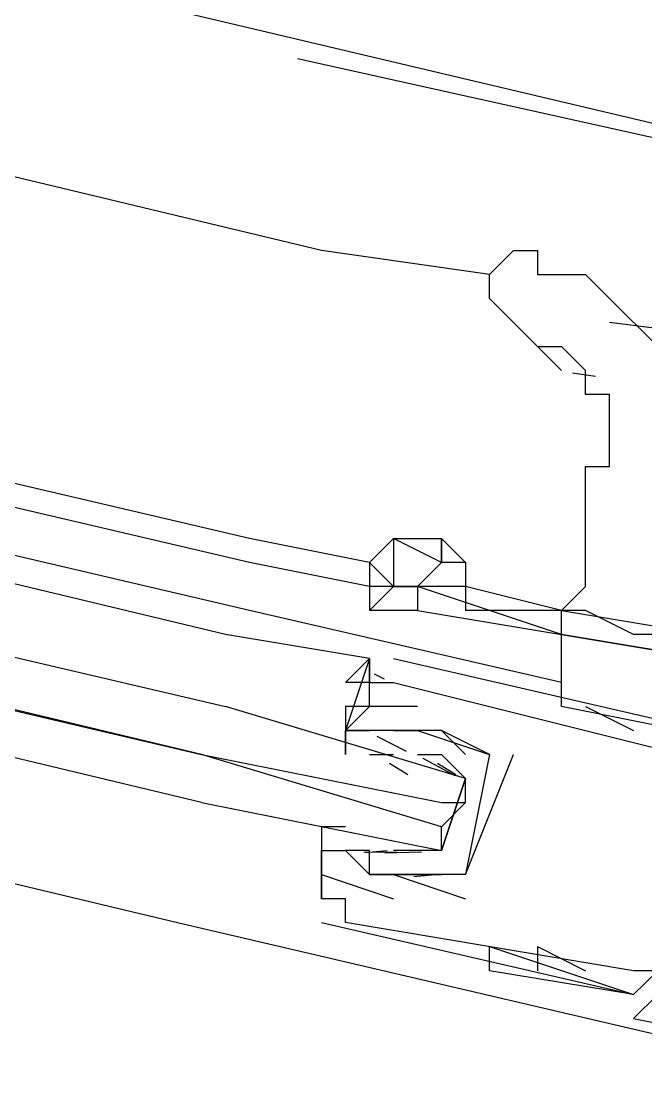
# Model space of a CAD drawing. Header units: feet. Extents: x -84 to 198, y -22 to 181.
# Drawn here: x 79.313 to 79.66, y 17.178 to 17.772 of the extents above; entities that cross this region are included whole.
import ezdxf

# ---------------------------------------------------------------- set-up
doc = ezdxf.new("R2010")
doc.units = ezdxf.units.FT
doc.layers.add('A-LINEA', color=7, linetype='CONTINUOUS')

msp = doc.modelspace()

# ---------------------------------------------------------------- linework, layer by layer
at = {"layer": 'A-LINEA'}
for p, q in [((73.2, 19.2444), (79.9067, 17.6578)), ((79.48, 17.6444), (76.64, 18.3244)), ((79.44, 17.4844), (76.6, 18.1511)), ((79.44, 17.4711), (76.6, 18.1378)), ((79.44, 17.4444), (76.6, 18.1111)), ((79.4267, 17.4311), (76.6, 18.1111)), ((76.56, 17.9511), (79.4, 17.2711)), ((79.4667, 17.7511), (79.9467, 17.6444)), ((79.5733, 17.6311), (79.48, 17.6444)), ((79.7467, 17.5911), (79.64, 17.6044)), ((79.6533, 17.6044), (79.6533, 17.6044)), ((79.6133, 17.5778), (79.6, 17.5911)), ((79.6322, 17.5745), (79.6194, 17.5763)), ((79.5067, 17.4711), (79.44, 17.4844)), ((79.5467, 17.4844), (79.5467, 17.4844)), ((79.5067, 17.4578), (79.44, 17.4711)), ((79.6133, 17.4444), (79.56, 17.4578)), ((79.6133, 17.4044), (79.44, 17.4444)), ((79.6133, 17.4444), (79.6133, 17.4444)), ((79.6267, 17.4444), (79.6267, 17.4444)), ((79.6133, 17.4311), (79.6133, 17.4311)), ((79.5067, 17.4178), (79.5067, 17.4178)), ((79.52, 17.4178), (79.6933, 17.3778)), ((79.52, 17.4178), (79.52, 17.4178)), ((79.5093, 17.4093), (79.5149, 17.4066)), ((79.5093, 17.4093), (79.5149, 17.4066)), ((79.5093, 17.4093), (79.5149, 17.4066)), ((79.5067, 17.4044), (79.5067, 17.4044)), ((79.5067, 17.4044), (79.5067, 17.4044)), ((79.5067, 17.4044), (79.5067, 17.4044)), ((79.5067, 17.4044), (79.5067, 17.4044)), ((79.52, 17.4044), (79.52, 17.4044)), ((79.52, 17.4044), (79.52, 17.4044)), ((79.5067, 17.3911), (79.5067, 17.3911)), ((79.5333, 17.3911), (79.5333, 17.3911)), ((79.68, 17.3778), (79.6133, 17.3911)), ((79.6267, 17.3911), (79.6533, 17.3778)), ((79.4933, 17.3778), (79.4933, 17.3778)), ((79.5067, 17.3778), (79.5067, 17.3778)), ((79.52, 17.3778), (79.52, 17.3778)), ((79.5333, 17.3778), (79.5333, 17.3778)), ((79.5333, 17.3778), (79.5333, 17.3778)), ((79.5467, 17.3778), (79.5467, 17.3778)), ((79.5108, 17.3747), (79.527, 17.3663)), ((79.5067, 17.3644), (79.5067, 17.3644)), ((79.5067, 17.3644), (79.52, 17.3644)), ((79.5178, 17.3596), (79.5279, 17.3534)), ((79.52, 17.3644), (79.52, 17.3644)), ((79.5362, 17.3625), (79.5541, 17.3528)), ((79.5444, 17.3596), (79.5546, 17.3534)), ((79.5467, 17.3644), (79.5467, 17.3644)), ((79.5733, 17.3644), (79.5733, 17.3644)), ((79.5733, 17.3644), (79.5733, 17.3644)), ((79.5867, 17.3644), (79.5867, 17.3644)), ((79.5467, 17.3111), (79.56, 17.3511)), ((79.56, 17.3378), (79.5467, 17.3244)), ((79.48, 17.3111), (79.48, 17.2844)), ((79.48, 17.3111), (79.48, 17.3111)), ((79.4933, 17.3111), (79.4933, 17.3111)), ((79.5067, 17.3111), (79.4933, 17.3111)), ((79.5218, 17.3103), (79.5035, 17.3101)), ((79.5165, 17.311), (79.5046, 17.3099)), ((79.5067, 17.3111), (79.5067, 17.3111)), ((79.5067, 17.3111), (79.5067, 17.3111)), ((79.5356, 17.3102), (79.5152, 17.3097)), ((79.5333, 17.3111), (79.5333, 17.3111)), ((79.48, 17.2978), (79.48, 17.2978)), ((79.5067, 17.2978), (79.5067, 17.2978)), ((79.52, 17.2978), (79.52, 17.2978)), ((79.52, 17.2978), (79.52, 17.2978)), ((79.5431, 17.2976), (79.5313, 17.2966)), ((79.56, 17.2978), (79.56, 17.2978)), ((79.56, 17.2978), (79.56, 17.2978)), ((79.48, 17.2844), (79.48, 17.2844)), ((79.48, 17.2844), (79.48, 17.2844)), ((79.4933, 17.2844), (79.4933, 17.2844)), ((79.52, 17.2844), (79.52, 17.2844)), ((79.56, 17.2844), (79.56, 17.2844)), ((79.4, 17.2711), (79.8, 17.1778)), ((79.48, 17.2711), (79.48, 17.2711)), ((79.4933, 17.2711), (79.4933, 17.2711)), ((79.5733, 17.2578), (79.6533, 17.2311)), ((79.5733, 17.2578), (79.6533, 17.2311)), ((79.6, 17.2578), (79.6267, 17.2444)), ((79.6, 17.2578), (79.6, 17.2444)), ((79.5733, 17.2444), (79.5733, 17.2444)), ((79.6267, 17.2444), (79.6267, 17.2444)), ((79.6533, 17.2444), (79.6533, 17.2444)), ((79.64, 17.2311), (79.64, 17.2311)), ((79.6533, 17.2311), (79.6533, 17.2311)), ((79.6533, 17.2178), (79.6533, 17.2178)), ((79.6533, 17.2178), (79.6533, 17.2178)), ((79.6533, 17.2178), (79.6533, 17.2178))]:
    msp.add_line(p, q, dxfattribs=at)
for points in [[(79.4133, 17.3378), (76.52, 18.0311), (76.52, 18.0444), (79.4133, 17.3644), (76.52, 18.0578), (76.52, 18.0711), (79.4267, 17.3911)], [(79.6, 17.5911), (79.5733, 17.6178), (79.5733, 17.6311), (79.5867, 17.6444), (79.6, 17.6444)], [(79.6, 17.6444), (79.6, 17.6311), (79.6133, 17.6311), (79.6267, 17.6311), (79.64, 17.6178), (79.6667, 17.5911), (79.68, 17.5644), (79.6933, 17.5378)], [(79.6, 17.5911), (79.6133, 17.5911), (79.6267, 17.5778)], [(79.6133, 17.4444), (79.6267, 17.4578), (79.6267, 17.4844), (79.6267, 17.4978), (79.6267, 17.5111), (79.6267, 17.5244), (79.64, 17.5244), (79.64, 17.5378), (79.64, 17.5511), (79.64, 17.5644), (79.6267, 17.5644), (79.6267, 17.5778)], [(79.52, 17.4844), (79.52, 17.4844), (79.5067, 17.4711), (79.5067, 17.4578), (79.5067, 17.4578)], [(79.5333, 17.4578), (79.5467, 17.4711), (79.52, 17.4844), (79.52, 17.4578)], [(79.52, 17.4844), (79.52, 17.4844), (79.5467, 17.4844), (79.5467, 17.4711), (79.5467, 17.4711)], [(79.52, 17.4844), (79.52, 17.4844), (79.52, 17.4844)], [(79.5467, 17.4711), (79.5467, 17.4844), (79.56, 17.4711), (79.5467, 17.4711), (79.5333, 17.4578)], [(79.5067, 17.4711), (79.52, 17.4578), (79.5067, 17.4578), (79.5067, 17.4444)], [(79.56, 17.4711), (79.56, 17.4711), (79.56, 17.4578), (79.56, 17.4444)], [(79.5333, 17.4444), (79.5067, 17.4444), (79.52, 17.4578), (79.52, 17.4578), (79.5333, 17.4578), (79.52, 17.4578)], [(79.6133, 17.4311), (79.5333, 17.4578), (79.5333, 17.4444), (79.6133, 17.4311)], [(79.56, 17.4578), (79.5333, 17.4578), (79.5333, 17.4578), (79.5333, 17.4578)], [(79.6933, 17.4311), (79.68, 17.4311), (79.6533, 17.4311), (79.6267, 17.4444), (79.6133, 17.4444), (79.6133, 17.4444), (79.56, 17.4444)], [(79.6133, 17.4444), (79.6133, 17.4444), (79.6933, 17.4311), (79.6933, 17.4178), (79.6133, 17.4311), (79.6133, 17.4444), (79.6133, 17.4444)], [(79.5067, 17.4044), (79.4933, 17.4044), (79.5067, 17.4178), (79.4267, 17.4311)], [(79.6133, 17.3911), (79.6133, 17.4311), (79.6933, 17.4178), (79.68, 17.3778)], [(79.5067, 17.4178), (79.4933, 17.3778), (79.5067, 17.3778), (79.5067, 17.3778)], [(79.5067, 17.4044), (79.4933, 17.4044), (79.5067, 17.4178)], [(79.5067, 17.4044), (79.4933, 17.4044), (79.5067, 17.4178)], [(79.5067, 17.4178), (79.5067, 17.4044), (79.5067, 17.4178)], [(79.5067, 17.4178), (79.5067, 17.4044), (79.5067, 17.4178)], [(79.5067, 17.4178), (79.5067, 17.4044), (79.5067, 17.4178)], [(79.52, 17.4044), (79.68, 17.3644), (79.72, 17.3511), (79.72, 17.3378), (79.72, 17.3244), (79.7067, 17.3244), (79.6933, 17.2711), (79.6933, 17.2444), (79.6533, 17.2444), (79.4933, 17.2711), (79.4933, 17.2844), (79.48, 17.2844), (79.48, 17.2978), (79.52, 17.2844)], [(79.5333, 17.3911), (79.5067, 17.3911), (79.5067, 17.4044), (79.52, 17.4044)], [(79.4133, 17.3378), (79.5467, 17.3111), (79.5467, 17.3244), (79.4133, 17.3644), (79.5467, 17.3378), (79.56, 17.3378), (79.56, 17.3511), (79.4267, 17.3911)], [(79.56, 17.3644), (79.5467, 17.3778), (79.5333, 17.3778), (79.5067, 17.3778), (79.4933, 17.3778), (79.5067, 17.3911), (79.4933, 17.3911), (79.4933, 17.3644), (79.4933, 17.3778)], [(79.48, 17.2711), (79.6533, 17.2311), (79.6667, 17.2444), (79.72, 17.2311), (79.6933, 17.2311), (79.7333, 17.3511), (79.7467, 17.3511), (79.6933, 17.3644), (79.6933, 17.3778)], [(79.52, 17.3778), (79.5333, 17.3778), (79.5733, 17.3644), (79.56, 17.2978), (79.52, 17.2978), (79.5067, 17.2978), (79.5067, 17.3111)], [(79.5733, 17.3644), (79.5733, 17.3644), (79.5467, 17.3778)], [(79.5333, 17.3644), (79.5467, 17.3644), (79.56, 17.3511), (79.5467, 17.3111), (79.5333, 17.3111), (79.52, 17.3111)], [(79.56, 17.2978), (79.56, 17.2978), (79.5867, 17.3644)], [(79.4933, 17.3244), (79.48, 17.3244), (79.48, 17.2978), (79.48, 17.3111), (79.4933, 17.3111), (79.5067, 17.2978), (79.52, 17.2978), (79.5467, 17.2978)], [(79.8133, 17.3111), (79.7867, 17.3244), (79.7867, 17.3111), (79.7867, 17.2978), (79.7733, 17.2844), (79.7733, 17.2711), (79.7733, 17.2578), (79.7733, 17.2444), (79.76, 17.2311), (79.7867, 17.2311), (79.7867, 17.2044), (79.6933, 17.2178), (79.68, 17.2178), (79.6933, 17.2178), (79.6667, 17.2178), (79.6667, 17.2311), (79.6667, 17.2178), (79.6667, 17.2311), (79.6533, 17.2178), (79.7867, 17.1911), (79.7867, 17.1911)], [(79.8133, 17.3111), (79.7867, 17.3244), (79.7867, 17.3111), (79.7867, 17.2978), (79.7733, 17.2844), (79.7733, 17.2711), (79.7733, 17.2578), (79.7733, 17.2444), (79.76, 17.2311), (79.7867, 17.2311), (79.7867, 17.2044), (79.6933, 17.2178), (79.68, 17.2178), (79.6933, 17.2178), (79.6667, 17.2178), (79.6667, 17.2311), (79.6667, 17.2178), (79.6667, 17.2311), (79.6533, 17.2178), (79.7867, 17.1911), (79.7867, 17.1911)], [(79.8133, 17.3111), (79.7867, 17.3244), (79.7867, 17.3111), (79.7867, 17.2978), (79.7733, 17.2844), (79.7733, 17.2711), (79.7733, 17.2578), (79.7733, 17.2444), (79.76, 17.2311), (79.7867, 17.2311), (79.7867, 17.2044), (79.6933, 17.2178), (79.68, 17.2178), (79.6933, 17.2178), (79.6667, 17.2178), (79.6667, 17.2311), (79.6667, 17.2178), (79.6667, 17.2311), (79.6533, 17.2178), (79.7867, 17.1911), (79.7867, 17.1911)], [(79.52, 17.2978), (79.52, 17.2978), (79.56, 17.2844)], [(79.6533, 17.2311), (79.6533, 17.2311), (79.5733, 17.2444), (79.5733, 17.2578)]]:
    msp.add_lwpolyline(points, dxfattribs=at)

doc.saveas('drawing.dxf')
